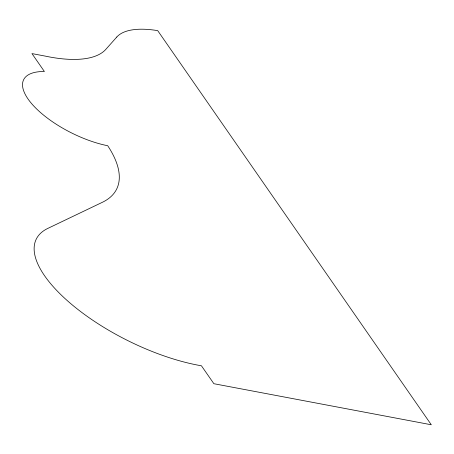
<?xml version="1.0" encoding="UTF-8"?>
<svg xmlns="http://www.w3.org/2000/svg" width="454" height="454" viewBox="0 0 454 454"><rect width="100%" height="100%" fill="white"/><g stroke="black" fill="none" stroke-linecap="round" stroke-linejoin="round"><path stroke-width="0.68" d="M116.792 37.029L105.856 49.327A115.203 45.383 26.5 0 1 45.536 56.16L31.95 53.589L44.384 71.505A66.721 26.287 26.5 0 0 31.604 103.603A66.721 26.287 26.5 0 0 107.717 145.734A157.061 61.875 26.5 0 1 102.332 202.314L47.863 228.385A127.097 50.071 26.5 0 0 66.766 300.156A127.097 50.071 26.5 0 0 201.44 365.793L213.879 383.709L431.3 424.774L157.708 30.639A89.285 35.174 26.5 0 0 116.792 37.029"/></g></svg>
